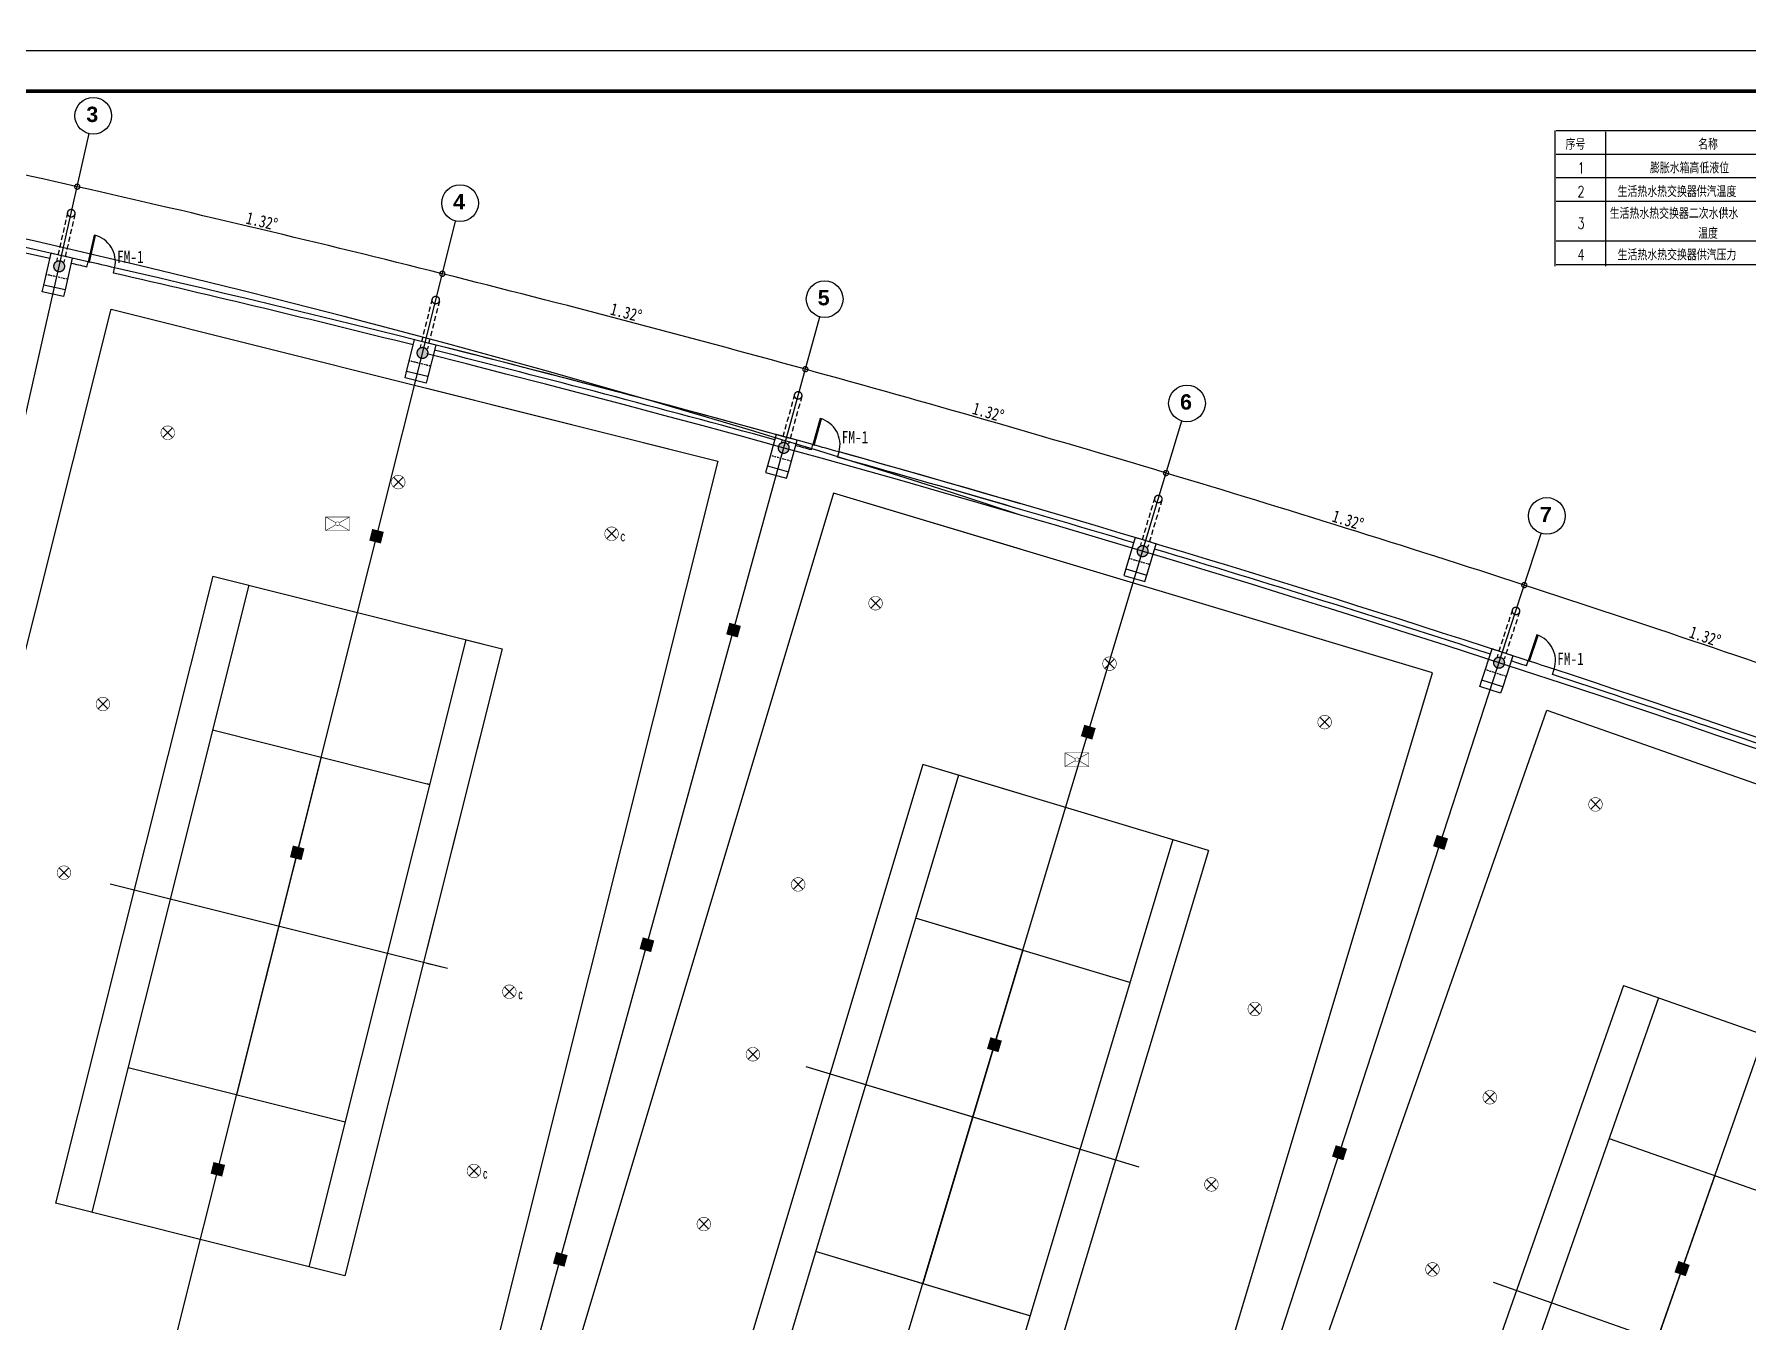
# Model space of a CAD drawing. Extents: x 23618587 to 48466785, y 42305484 to 86624613.
# Drawn here: x 24279362 to 24342374, y 43377924 to 43425267 of the extents above; entities that cross this region are included whole.
import ezdxf

# ---------------------------------------------------------------- set-up
doc = ezdxf.new("R2010")
doc.units = 0
doc.header["$MEASUREMENT"] = 0
doc.linetypes.add('HIDDEN', pattern=[9.525, 6.35, -3.175])
doc.layers.get('0').update_dxf_attribs({"linetype": 'CONTINUOUS'})
doc.layers.get('DEFPOINTS').update_dxf_attribs({"linetype": 'CONTINUOUS'})
for name, color, linetype in [('AC-W', 7, 'CONTINUOUS'), ('FRAME', 7, 'CONTINUOUS'), ('设备-动力', 3, 'CONTINUOUS'), ('设备-照明', 3, 'CONTINUOUS')]:
    doc.layers.add(name, color=color, linetype=linetype)
doc.styles.add('HZTXT', font='txt', dxfattribs={"width": 0.9, "bigfont": 'HZTXT'})
doc.styles.add('IDQSTYLE', font='simplex.shx', dxfattribs={"width": 0.7, "bigfont": 'hzfs1.shx'})
doc.styles.add('Q1', font='SimSun.ttf', dxfattribs={"width": 0.8, "height": 450})
doc.styles.add('Q200', font='SimSun.ttf', dxfattribs={"width": 0.8, "height": 450})
doc.styles.add('T-SG-01$0$Arial', font='ARIALBD.TTF')
doc.dimstyles.new('Q2', dxfattribs={"dimscale": 150, "dimtxt": 2.5, "dimasz": 2.5, "dimexe": 0, "dimexo": 0, "dimgap": 0.5, "dimtad": 1, "dimdec": 4, "dimdsep": 46, "dimtxsty": 'Q200', "dimblk1": 'DOTSMALL', "dimblk2": 'DOTSMALL', "dimsah": 1, "dimcen": 2.5, "dimadec": 0, "dimazin": 0, "dimtfac": 1, "dimtdec": 3, "dimtmove": 2, "dimatfit": 3, "dimldrblk": 'DOTSMALL', "dimfxl": 1, "dimtolj": 1, "dimtzin": 10, "dimarcsym": 0})

# ---------------------------------------------------------------- blocks, each defined once
blk = doc.blocks.new('_DOTSMALL')
at = {"color": 0, "linetype": 'ByBlock', "const_width": 0.5}
blk.add_lwpolyline([(-0.0625, 0, 1), (0.0625, 0, 1)], format="xyb", close=True, dxfattribs=at)
blk = doc.blocks.new('*D41')
at = {"color": 0, "linetype": 'ByBlock'}
blk.add_arc((24148685, 42835268), 599173, 74.60798, 75.92798, dxfattribs=at)
at = {"layer": 'DEFPOINTS', "color": 0, "linetype": 'ByBlock'}
for p in [(24294855, 43418400), (24294126, 43415490), (24303278, 43414154), (24307984, 43413914), (24307453, 43411985)]:
    blk.add_point(p, dxfattribs=at)
at = {"color": 0, "linetype": 'ByBlock', "xscale": 375, "yscale": 375, "zscale": 375}
for p, rotation in [((24294369, 43416460), 165.9279804383489), ((24307719, 43412950), 344.6079804382279)]:
    blk.add_blockref('_DOTSMALL', p, dxfattribs=dict(at, rotation=rotation))
at = {"color": 0, "linetype": 'ByBlock', "insert": (24301130, 43415033), "char_height": 450, "attachment_point": 5, "rotation": 345.26798, "style": 'Q200'}
blk.add_mtext('\\A1;1.32°', dxfattribs=at)
blk = doc.blocks.new('*D42')
at = {"color": 0, "linetype": 'ByBlock'}
blk.add_arc((24148685, 42835268), 599173, 75.92798, 77.24798, dxfattribs=at)
at = {"layer": 'DEFPOINTS', "color": 0, "linetype": 'ByBlock'}
for p in [(24281163, 43420637), (24280721, 43418686), (24294855, 43418400), (24289902, 43417561), (24294126, 43415490)]:
    blk.add_point(p, dxfattribs=at)
at = {"color": 0, "linetype": 'ByBlock', "xscale": 375, "yscale": 375, "zscale": 375}
for p, rotation in [((24280942, 43419662), 167.2479804380952), ((24294369, 43416460), 345.9279804381106)]:
    blk.add_blockref('_DOTSMALL', p, dxfattribs=dict(at, rotation=rotation))
at = {"color": 0, "linetype": 'ByBlock', "insert": (24287734, 43418391), "char_height": 450, "attachment_point": 5, "rotation": 346.58798, "style": 'Q200'}
blk.add_mtext('\\A1;1.32°', dxfattribs=at)
blk = doc.blocks.new('*D43')
at = {"color": 0, "linetype": 'ByBlock'}
blk.add_arc((24148685, 42835268), 599173, 77.24798, 78.56798, dxfattribs=at)
at = {"layer": 'DEFPOINTS', "color": 0, "linetype": 'ByBlock'}
for p in [(24267841, 43424513), (24267246, 43421573), (24276450, 43420660), (24281163, 43420637), (24280721, 43418686)]:
    blk.add_point(p, dxfattribs=at)
at = {"color": 0, "linetype": 'ByBlock', "xscale": 375, "yscale": 375, "zscale": 375}
for p, rotation in [((24267444, 43422553), 168.5679804381962), ((24280942, 43419662), 347.2479804383815)]:
    blk.add_blockref('_DOTSMALL', p, dxfattribs=dict(at, rotation=rotation))
at = {"color": 0, "linetype": 'ByBlock', "insert": (24274264, 43421440), "char_height": 450, "attachment_point": 5, "rotation": 347.90798, "style": 'Q200'}
blk.add_mtext('\\A1;1.32°', dxfattribs=at)
blk = doc.blocks.new('*D50')
at = {"color": 0, "linetype": 'ByBlock'}
blk.add_arc((24148685, 42835268), 599173, 71.96798, 73.28798, dxfattribs=at)
at = {"layer": 'DEFPOINTS', "color": 0, "linetype": 'ByBlock'}
for p in [(24321559, 43411048), (24320697, 43408175), (24329778, 43406419), (24334468, 43405962), (24333849, 43404060)]:
    blk.add_point(p, dxfattribs=at)
at = {"color": 0, "linetype": 'ByBlock', "xscale": 375, "yscale": 375, "zscale": 375}
for p, rotation in [((24320984, 43409133), 163.2879804382651), ((24334158, 43405011), 341.9679804382117)]:
    blk.add_blockref('_DOTSMALL', p, dxfattribs=dict(at, rotation=rotation))
at = {"color": 0, "linetype": 'ByBlock', "insert": (24327673, 43407396), "char_height": 450, "attachment_point": 5, "rotation": 342.62798, "style": 'Q200'}
blk.add_mtext('\\A1;1.32°', dxfattribs=at)
blk = doc.blocks.new('*D51')
at = {"color": 0, "linetype": 'ByBlock'}
blk.add_arc((24148685, 42835268), 599173, 70.64798, 71.96798, dxfattribs=at)
at = {"layer": 'DEFPOINTS', "color": 0, "linetype": 'ByBlock'}
for p in [(24334468, 43405962), (24333849, 43404060), (24342887, 43402095), (24347897, 43402474), (24346903, 43399644)]:
    blk.add_point(p, dxfattribs=at)
at = {"color": 0, "linetype": 'ByBlock', "xscale": 375, "yscale": 375, "zscale": 375}
for p, rotation in [((24334158, 43405011), 161.9679804379639), ((24347234, 43400587), 340.6479804380576)]:
    blk.add_blockref('_DOTSMALL', p, dxfattribs=dict(at, rotation=rotation))
at = {"color": 0, "linetype": 'ByBlock', "insert": (24340805, 43403121), "char_height": 450, "attachment_point": 5, "rotation": 341.30798, "style": 'Q200'}
blk.add_mtext('\\A1;1.32°', dxfattribs=at)
blk = doc.blocks.new('*D52')
at = {"color": 0, "linetype": 'ByBlock'}
blk.add_arc((24148685, 42835268), 599173, 73.28798, 74.60798, dxfattribs=at)
at = {"layer": 'DEFPOINTS', "color": 0, "linetype": 'ByBlock'}
for p in [(24307984, 43413914), (24307453, 43411985), (24321559, 43411048), (24316572, 43410439), (24320697, 43408175)]:
    blk.add_point(p, dxfattribs=at)
at = {"color": 0, "linetype": 'ByBlock', "xscale": 375, "yscale": 375, "zscale": 375}
for p, rotation in [((24307719, 43412950), 164.6079804381419), ((24320984, 43409133), 343.2879804381787)]:
    blk.add_blockref('_DOTSMALL', p, dxfattribs=dict(at, rotation=rotation))
at = {"color": 0, "linetype": 'ByBlock', "insert": (24314446, 43411368), "char_height": 450, "attachment_point": 5, "rotation": 343.94798, "style": 'Q200'}
blk.add_mtext('\\A1;1.32°', dxfattribs=at)
blk = doc.blocks.new('*D53')
at = {"color": 0, "linetype": 'ByBlock'}
blk.add_arc((24148685, 42835268), 599173, 74.60798, 75.92798, dxfattribs=at)
at = {"layer": 'DEFPOINTS', "color": 0, "linetype": 'ByBlock'}
for p in [(24294855, 43418400), (24294126, 43415490), (24303278, 43414154), (24307984, 43413914), (24307453, 43411985)]:
    blk.add_point(p, dxfattribs=at)
at = {"color": 0, "linetype": 'ByBlock', "xscale": 375, "yscale": 375, "zscale": 375}
for p, rotation in [((24294369, 43416460), 165.9279804383489), ((24307719, 43412950), 344.6079804382279)]:
    blk.add_blockref('_DOTSMALL', p, dxfattribs=dict(at, rotation=rotation))
at = {"color": 0, "linetype": 'ByBlock', "insert": (24301130, 43415033), "char_height": 450, "attachment_point": 5, "rotation": 345.26798, "style": 'Q200'}
blk.add_mtext('\\A1;1.32°', dxfattribs=at)
blk = doc.blocks.new('HC000001')
at = {"color": 0, "linetype": 'Continuous'}
for p, q in [((1.77, 1.77), (-1.77, -1.77)), ((-1.77, 1.77), (1.77, -1.77))]:
    blk.add_line(p, q, dxfattribs=at)
at = {"color": 0, "linetype": 'Continuous', "const_width": 0.2}
blk.add_lwpolyline([(1.77, -1.77, 0.198912), (2.5, 0, 0.198912), (1.77, 1.77, 0.198912), (0, 2.5, 0.198912), (-1.77, 1.77, 0.198912), (-2.5, 0, 0.198912), (-1.77, -1.77, 0.198912), (0, -2.5, 0.198912)], format="xyb", close=True, dxfattribs=at)
at = {"color": 0, "style": 'IDQSTYLE', "width": 0.7}
for tag, p in [('PSFHATT', (-5.49, 3.24)), ('C', (3.36, -2.66))]:
    blk.add_attdef(tag, p, '', height=2.5, dxfattribs=at)
blk = doc.blocks.new('HC001494')
at = {"color": 0, "linetype": 'Continuous'}
for p, q in [((-1.77, 1.77), (1.77, -1.77)), ((1.77, 1.77), (-1.77, -1.77))]:
    blk.add_line(p, q, dxfattribs=at)
at = {"color": 0, "linetype": 'Continuous', "const_width": 0.2}
blk.add_lwpolyline([(1.77, -1.77, 0.198912), (2.5, 0, 0.198912), (1.77, 1.77, 0.198912), (0, 2.5, 0.198912), (-1.77, 1.77, 0.198912), (-2.5, 0, 0.198912), (-1.77, -1.77, 0.198912), (0, -2.5, 0.198912)], format="xyb", close=True, dxfattribs=at)
at = {"color": 0, "style": 'IDQSTYLE', "width": 0.7}
blk.add_attdef('PSFHATT', (4.5, -2.5), '', height=2.5, dxfattribs=at)
blk = doc.blocks.new('HC000704')
at = {"color": 0, "linetype": 'Continuous', "const_width": 0.2}
for points in [[(-0.61, 0.35), (-4.38, 2.5)], [(-4.38, 2.5), (4.37, 2.5), (4.37, -2.5), (-4.38, -2.5), (-4.38, 2.5)], [(4.37, 2.5), (0.61, 0.35)], [(-0.61, -0.35), (-4.38, -2.5)], [(0.61, -0.35), (4.37, -2.5)]]:
    blk.add_lwpolyline(points, dxfattribs=at)
at = {"color": 0, "linetype": 'Continuous', "const_width": 0.16}
blk.add_lwpolyline([(0, -0.71, 0.198912), (0.5, -0.5, 0.198912), (0.71, 0, 0.198912), (0.5, 0.5, 0.198912), (0, 0.71, 0.198912), (-0.5, 0.5, 0.198912), (-0.71, 0, 0.198912), (-0.5, -0.5, 0.198912)], format="xyb", close=True, dxfattribs=at)
at = {"color": 0, "style": 'IDQSTYLE', "width": 0.7}
blk.add_attdef('PSFHATT', (6.37, -2.5), '', height=2.5, dxfattribs=at)

msp = doc.modelspace()

# ---------------------------------------------------------------- hatches: boundary and pattern name
at = {"layer": 'AC-W'}
h = msp.add_hatch(color=7, dxfattribs=at)
edge = h.paths.add_edge_path()
edge.add_arc((24243758.35782, 43416769.64643), 300, 0, 360)
edge = h.paths.add_edge_path()
edge.add_arc((24242989.33098, 43406761.96565), 300, 0, 360)
edge = h.paths.add_edge_path()
edge.add_arc((24242220.18923, 43396753.64052), 300, 0, 360)
edge = h.paths.add_edge_path()
edge.add_arc((24266850.34175, 43419613.01076), 200, 258.5679804377, 78.5679804377, ccw=False)
edge.add_arc((24266850.34175, 43419613.01076), 200, 78.5679804377, 258.5679804377, ccw=False)
edge = h.paths.add_edge_path()
edge.add_arc((24280279.62121, 43416735.52856), 200, 257.2479804379, 77.2479804378, ccw=False)
edge.add_arc((24280279.62121, 43416735.52856), 200, 77.2479804378, 257.2479804378, ccw=False)
edge = h.paths.add_edge_path()
edge.add_arc((24293639.57133, 43413549.77762), 200, 255.927980438, 75.927980438, ccw=False)
edge.add_arc((24293639.57133, 43413549.77762), 200, 75.927980438, 255.927980438, ccw=False)
h = msp.add_hatch(color=7, dxfattribs=at)
edge = h.paths.add_edge_path()
edge.add_arc((24320121.32994, 43406259.91628), 200, 73.2879804373, 253.2879804373)
edge.add_arc((24320121.32994, 43406259.91628), 200, 253.2879804373, 73.2879804373)
edge = h.paths.add_edge_path()
edge.add_arc((24306922.58816, 43410057.10815), 200, 74.6079804381, 254.6079804381)
edge.add_arc((24306922.58816, 43410057.10815), 200, 254.6079804371, 74.6079804371)
edge = h.paths.add_edge_path()
edge.add_arc((24333229.66712, 43402158.59039), 200, 251.9679804377, 71.9679804377, ccw=False)
edge.add_arc((24333229.66712, 43402158.59039), 200, 71.9679804376, 251.9679804377, ccw=False)
edge = h.paths.add_edge_path()
edge.add_arc((24346240.32241, 43397757.20074), 200, 250.6480223398, 70.6480223397, ccw=False)
edge.add_arc((24346240.32241, 43397757.20074), 200, 70.6480223398, 250.6480223397, ccw=False)
edge = h.paths.add_edge_path()
edge.add_arc((24359145.01644, 43393056.74134), 200, 69.3279804373, 249.3279804373)
edge.add_arc((24359145.01644, 43393056.74134), 200, 249.3279804373, 69.3279804373)

# ---------------------------------------------------------------- linework, layer by layer
at = {"color": 7}
for points in [[(24335276.2707, 43421730.95091), (24335276.2707, 43416741.16174)], [(24335333.21551, 43421730.95091), (24364923.16356, 43421730.95091)], [(24337148.3314, 43421674.0061), (24337148.3314, 43416741.16174)], [(24335333.21551, 43420862.54252), (24364923.16356, 43420862.54252)], [(24335333.21551, 43419994.13414), (24348281.04219, 43419994.13414)], [(24335333.21551, 43419125.72575), (24348281.04219, 43419125.72575)], [(24335333.21551, 43417666.51494), (24348281.04219, 43417666.51494)], [(24335333.21551, 43416798.10655), (24364923.16356, 43416798.10655)]]:
    msp.add_lwpolyline(points, dxfattribs=at)
at = {"layer": 'AC-W', "color": 7}
for p, q in [((24280721.08484, 43418686.19764), (24281383.28028, 43421612.20126)), ((24294125.85402, 43415489.75936), (24294855.27805, 43418399.73196)), ((24294125.85402, 43415489.75936), (24294855.27805, 43418399.73196)), ((24281299.24379, 43416708.97141), (24281343.71729, 43416903.964)), ((24282273.85688, 43416485.82406), (24282318.65723, 43416680.74181)), ((24272217.85149, 43375388.27372), (24282186.64664, 43415157.89936)), ((24282186.64664, 43415157.89936), (24304496.43663, 43409565.64842)), ((24307453.54742, 43411985.79285), (24308249.69731, 43414877.77007)), ((24307453.54742, 43411985.79285), (24308249.69731, 43414877.77007)), ((24293797.68593, 43412247.43515), (24304496.43663, 43409565.64842)), ((24320696.74474, 43408174.89825), (24321559.42908, 43411048.18483)), ((24307939.90533, 43409983.61498), (24307993.31306, 43410176.35214)), ((24307939.90533, 43409983.61498), (24307993.31306, 43410176.35214)), ((24308903.20577, 43409715.8134), (24308956.93655, 43409908.46075)), ((24308903.20577, 43409715.8134), (24308956.93655, 43409908.46075)), ((24304496.43663, 43409565.64842), (24294527.64148, 43369796.02279)), ((24304496.43663, 43409565.64842), (24294527.64148, 43369796.02279)), ((24308755.37016, 43408393.18087), (24296965.35086, 43369124.93104)), ((24308755.37016, 43408393.18087), (24296965.35086, 43369124.93104)), ((24315631.94022, 43406328.53847), (24308755.37016, 43408393.18087)), ((24330783.90056, 43401779.2676), (24308755.37016, 43408393.18087)), ((24333848.89883, 43404060.7719), (24334777.40933, 43406913.00876)), ((24285926.72153, 43405338.87204), (24280147.25176, 43382282.18908)), ((24285926.72153, 43405338.87204), (24296567.52136, 43402671.61149)), ((24287255.60902, 43405005.7684), (24281476.13925, 43381949.08544)), ((24293797.68593, 43403365.90824), (24296567.52136, 43402671.61149)), ((24295238.63387, 43403004.71513), (24289459.1641, 43379948.03217)), ((24296567.52136, 43402671.61149), (24290788.05159, 43379614.92853)), ((24295238.63387, 43403004.71513), (24293797.68593, 43397256.18091)), ((24296567.52136, 43402671.61149), (24293797.68593, 43391621.59828)), ((24334242.51945, 43402038.31719), (24334304.74804, 43402228.38981)), ((24318993.88125, 43362511.01777), (24330783.90056, 43401779.2676)), ((24335192.46245, 43401726.42985), (24335255.00962, 43401916.39788)), ((24321397.20567, 43361728.64518), (24334983.42262, 43400412.16504)), ((24334983.42262, 43400412.16504), (24356683.93377, 43392790.6287)), ((24285921.97874, 43399685.36848), (24293905.00359, 43397684.31522)), ((24289913.49117, 43398684.84185), (24286801.28195, 43386268.95872)), ((24312038.72844, 43398412.44938), (24305203.39286, 43375646.4421)), ((24312038.72844, 43398412.44938), (24305203.39286, 43375646.4421)), ((24315631.94022, 43397333.6125), (24312038.72844, 43398412.44938)), ((24322545.37968, 43395257.90032), (24312038.72844, 43398412.44938)), ((24293797.68593, 43397711.21584), (24293905.00359, 43397684.31522)), ((24313350.86264, 43398018.4902), (24306515.52706, 43375252.48292)), ((24313350.86264, 43398018.4902), (24306515.52706, 43375252.48292)), ((24321233.24548, 43395651.8595), (24314397.90989, 43372885.85222)), ((24322545.37968, 43395257.90032), (24315710.0441, 43372491.89304)), ((24282154.29495, 43394031.78919), (24294560.47817, 43390922.01139)), ((24315631.94022, 43391606.72116), (24311773.58811, 43392765.16458)), ((24319655.97094, 43390398.53388), (24311773.58811, 43392765.16458)), ((24315714.77953, 43391581.84923), (24312033.99301, 43379322.49319)), ((24315714.77953, 43391581.84923), (24312033.99301, 43379322.49319)), ((24293797.68593, 43391113.21559), (24294560.47817, 43390922.01139)), ((24337804.0515, 43390290.62808), (24329927.35938, 43367863.62157)), ((24337804.0515, 43390290.62808), (24348154.25181, 43386655.48662)), ((24339096.64716, 43389836.64962), (24331219.95504, 43367409.6431)), ((24282809.76952, 43387269.48536), (24290792.79438, 43385268.43209)), ((24315631.94022, 43384924.47784), (24307749.49706, 43387291.12666)), ((24319999.27548, 43383613.21576), (24307749.49706, 43387291.12666)), ((24337279.07643, 43384661.54946), (24345044.08542, 43381934.36493)), ((24341161.58092, 43383297.9572), (24336920.03026, 43371221.151)), ((24290788.05159, 43379614.92853), (24280147.25176, 43382282.18908)), ((24315631.94022, 43378242.23453), (24308092.8016, 43380505.80854)), ((24315975.18443, 43378139.17784), (24308092.8016, 43380505.80854)), ((24333007.12, 43379378.67257), (24343591.42411, 43375661.31043))]:
    msp.add_line(p, q, dxfattribs=at)
at = {"layer": 'AC-W', "color": 7, "ltscale": 300}
for p, q in [((24262985.28361, 43340318.06729), (24280721.08484, 43418686.19764)), ((24275841.62487, 43342546.44599), (24294125.85402, 43415489.75936)), ((24293797.68593, 43414180.56184), (24294125.85402, 43415489.75936)), ((24292390.74291, 43357270.86019), (24307453.54742, 43411985.79285)), ((24293797.68593, 43362381.51489), (24307453.54742, 43411985.79285)), ((24304377.63266, 43353821.89391), (24320696.74474, 43408174.89825)), ((24316281.88998, 43350097.7092), (24333848.89883, 43404060.7719)), ((24328097.19679, 43346100.28264), (24346902.50928, 43399643.93514)), ((24304377.63266, 43353821.89391), (24315631.94022, 43391305.88352))]:
    msp.add_line(p, q, dxfattribs=at)
at = {"layer": 'AC-W', "color": 7, "linetype": 'HIDDEN', "ltscale": 30}
for p, q in [((24280587.41924, 43418718.50526), (24280186.65281, 43416947.66245)), ((24280855.63624, 43418657.80401), (24280454.8698, 43416886.96121)), ((24293992.96813, 43415525.13757), (24293551.51437, 43413763.99687)), ((24293992.96813, 43415525.13757), (24293797.68593, 43414746.07652)), ((24294259.71562, 43415458.2737), (24293818.26186, 43413697.133)), ((24294259.71562, 43415458.2737), (24293818.26186, 43413697.133)), ((24307321.39618, 43412023.80294), (24306839.48939, 43410273.29906)), ((24307321.39618, 43412023.80294), (24306839.48939, 43410273.29906)), ((24307586.53259, 43411950.81194), (24307104.62579, 43410200.30806)), ((24307586.53259, 43411950.81194), (24307104.62579, 43410200.30806)), ((24320565.62943, 43408216.35969), (24320043.52537, 43406477.4217)), ((24320829.01403, 43408137.28029), (24320306.90997, 43406398.3423)), ((24333718.6386, 43404104.82859), (24333156.61439, 43402378.37941)), ((24333980.13161, 43404019.70276), (24333418.1074, 43402293.25358))]:
    msp.add_line(p, q, dxfattribs=at)
at = {"layer": 'AC-W', "color": 7, "linetype": 'HIDDEN', "const_width": 50}
msp.add_lwpolyline([(24280855.63624, 43418657.80401, -0.9999977471), (24280587.41924, 43418718.50526, -0.9999977471)], format="xyb", close=True, dxfattribs=at)
at = {"layer": 'AC-W', "color": 7}
for points in [[(24281343.71729, 43416903.964), (24281392.4561, 43416892.80476), (24281615.64079, 43417867.58094), (24281566.90198, 43417878.74017)], [(24307993.31306, 43410176.35214), (24308041.48614, 43410162.95982), (24308309.33253, 43411126.42145), (24308261.15945, 43411139.81377)], [(24307993.31306, 43410176.35214), (24308041.48614, 43410162.95982), (24308309.33253, 43411126.42145), (24308261.15945, 43411139.81377)], [(24334304.74804, 43402228.38981), (24334352.25314, 43402212.79284), (24334664.19267, 43403162.89479), (24334616.68757, 43403178.49177)]]:
    msp.add_lwpolyline(points, close=True, dxfattribs=at)
for points in [[(24280758.04776, 43417037.36965), (24280493.16958, 43415866.9682), (24279712.90195, 43416043.55365), (24279977.78012, 43417213.9551)], [(24280758.04776, 43417037.36965), (24280493.16958, 43415866.9682), (24279712.90195, 43416043.55365), (24279977.78012, 43417213.9551)], [(24280493.16958, 43415866.9682), (24280437.98663, 43415623.13457), (24279657.71899, 43415799.72002), (24279712.90195, 43416043.55365)], [(24294124.82421, 43413840.51743), (24293833.0546, 43412676.52838), (24293057.0619, 43412871.04146), (24293348.83152, 43414035.0305)], [(24294124.82421, 43413840.51743), (24293833.0546, 43412676.52838), (24293057.0619, 43412871.04146), (24293348.83152, 43414035.0305)], [(24294124.82421, 43413840.51743), (24293833.0546, 43412676.52838), (24293797.68593, 43412685.39402)], [(24294124.82421, 43413840.51743), (24293833.0546, 43412676.52838), (24293797.68593, 43412685.39402)], [(24293833.0546, 43412676.52838), (24293772.26926, 43412434.03067), (24292996.27657, 43412628.54374), (24293057.0619, 43412871.04146)], [(24293833.0546, 43412676.52838), (24293797.68593, 43412535.42822)], [(24306643.10393, 43410548.92984), (24306324.59774, 43409391.97098), (24307095.90364, 43409179.63351), (24307414.40984, 43410336.59237)], [(24306643.10394, 43410548.92984), (24306324.59774, 43409391.97098), (24307095.90364, 43409179.63351), (24307414.40984, 43410336.59237)], [(24306643.10393, 43410548.92984), (24306324.59774, 43409391.97098), (24307095.90364, 43409179.63351), (24307414.40984, 43410336.59237)], [(24306643.10394, 43410548.92984), (24306324.59774, 43409391.97098), (24307095.90364, 43409179.63351), (24307414.40984, 43410336.59237)], [(24306324.59774, 43409391.97098), (24306258.24228, 43409150.93788), (24307029.54819, 43408938.60042), (24307095.90364, 43409179.63351)], [(24306324.59774, 43409391.97098), (24306258.24228, 43409150.93788), (24307029.54819, 43408938.60042), (24307095.90364, 43409179.63351)], [(24319853.24964, 43406758.04574), (24319508.1759, 43405608.73111), (24320274.38565, 43405378.68195), (24320619.45939, 43406527.99658)], [(24319853.24964, 43406758.04574), (24319508.1759, 43405608.73111), (24320274.38566, 43405378.68195), (24320619.45939, 43406527.99658)], [(24319508.1759, 43405608.73111), (24319436.28554, 43405369.29056), (24320202.49529, 43405139.2414), (24320274.38566, 43405378.68195)], [(24333733.83997, 43402415.12448), (24333362.38184, 43401274.06407), (24332601.6749, 43401521.70283), (24332973.13303, 43402662.76324)], [(24333733.83997, 43402415.12448), (24333362.38184, 43401274.06407), (24332601.6749, 43401521.70283), (24332973.13303, 43402662.76324)], [(24333362.38184, 43401274.06407), (24333284.99473, 43401036.34315), (24332524.28779, 43401283.98191), (24332601.6749, 43401521.70283)]]:
    msp.add_lwpolyline(points, dxfattribs=at)
at = {"layer": 'AC-W', "color": 7, "const_width": 50}
for points in [[(24280323.76758, 43416930.59547, -1), (24280235.47485, 43416540.46165, -1), (24280323.76758, 43416930.59547, -1)], [(24280323.76758, 43416930.59547, -1), (24280235.47485, 43416540.46165, -1), (24280323.76758, 43416930.59547, -1)], [(24293688.1996, 43413743.77579, -1), (24293590.94306, 43413355.77944, -1), (24293688.1996, 43413743.77579, -1)], [(24293688.1996, 43413743.77579, -1), (24293590.94306, 43413355.77944, -1), (24293688.1996, 43413743.77579, -1)], [(24306975.67252, 43410249.93463, 1), (24306869.50379, 43409864.28168, 1), (24306975.67252, 43410249.93463, 1)], [(24306975.67252, 43410249.93463, 1), (24306869.50379, 43409864.28168, 1), (24306975.67252, 43410249.93463, 1)], [(24306975.67252, 43410249.93463, 1), (24306869.50379, 43409864.28168, 1), (24306975.67252, 43410249.93463, 1)], [(24306975.67252, 43410249.93463, 1), (24306869.50379, 43409864.28168, 1), (24306975.67252, 43410249.93463, 1)], [(24320178.84222, 43406451.46872, 1), (24320063.81765, 43406068.36384, 1), (24320178.84222, 43406451.46872, 1)], [(24320178.84223, 43406451.46872, 1), (24320063.81765, 43406068.36384, 1), (24320178.84223, 43406451.46872, 1)], [(24333291.57681, 43402348.76712, -1), (24333167.75743, 43401968.41365, -1), (24333291.57681, 43402348.76712, -1)], [(24333291.57681, 43402348.76712, -1), (24333167.75743, 43401968.41365, -1), (24333291.57681, 43402348.76712, -1)]]:
    msp.add_lwpolyline(points, format="xyb", dxfattribs=at)
for points in [[(24294259.71562, 43415458.2737, -0.9999977471), (24293992.96813, 43415525.13757, -0.9999977471)], [(24294259.71562, 43415458.2737, -0.9999977471), (24293992.96813, 43415525.13757, -0.9999977471)], [(24307586.53259, 43411950.81194, -0.9999977471), (24307321.39618, 43412023.80294, -0.9999977471)], [(24307586.53259, 43411950.81194, -0.9999977471), (24307321.39618, 43412023.80294, -0.9999977471)], [(24320565.62943, 43408216.35969, 0.9999977471), (24320829.01403, 43408137.28029, 0.9999977471)], [(24333718.6386, 43404104.82859, 0.9999977471), (24333980.13161, 43404019.70276, 0.9999977471)]]:
    msp.add_lwpolyline(points, format="xyb", close=True, dxfattribs=at)
at = {"layer": 'AC-W', "color": 7, "const_width": 40}
for points in [[(24291804.39777, 43407050.97183), (24292192.38869, 43406953.69364), (24292095.1105, 43406565.70272), (24291707.11958, 43406662.98091), (24291804.39777, 43407050.97183)], [(24304938.19311, 43403602.30258), (24305323.84014, 43403496.11233), (24305217.64988, 43403110.4653), (24304832.00286, 43403216.65556), (24304938.19311, 43403602.30258)], [(24304938.19311, 43403602.30258), (24305323.84014, 43403496.11233), (24305217.64988, 43403110.4653), (24304832.00286, 43403216.65556), (24304938.19311, 43403602.30258)], [(24317989.05851, 43399851.99436), (24318372.15697, 43399736.9484), (24318257.11101, 43399353.84994), (24317874.01256, 43399468.8959), (24317989.05851, 43399851.99436)], [(24330950.06734, 43395802.03759), (24331330.4139, 43395678.19699), (24331206.5733, 43395297.85043), (24330826.22674, 43395421.69103), (24330950.06734, 43395802.03759)], [(24288886.70163, 43395411.0814), (24289274.69255, 43395313.80321), (24289177.41436, 43394925.81229), (24288789.42344, 43395023.09048), (24288886.70163, 43395411.0814)], [(24301753.13114, 43392032.71399), (24302138.77817, 43391926.52373), (24302032.58791, 43391540.87671), (24301646.94089, 43391647.06696), (24301753.13114, 43392032.71399)], [(24301753.13114, 43392032.71399), (24302138.77817, 43391926.52373), (24302032.58791, 43391540.87671), (24301646.94089, 43391647.06696), (24301753.13114, 43392032.71399)], [(24314538.32116, 43388358.84806), (24314921.41961, 43388243.8021), (24314806.37365, 43387860.70365), (24314423.2752, 43387975.74961), (24314538.32116, 43388358.84806)], [(24314538.32116, 43388358.84806), (24314921.41961, 43388243.8021), (24314806.37365, 43387860.70365), (24314423.2752, 43387975.74961), (24314538.32116, 43388358.84806)], [(24327235.48605, 43384391.4335), (24327615.83261, 43384267.59289), (24327491.992, 43383887.24634), (24327111.64544, 43384011.08694), (24327235.48605, 43384391.4335)], [(24285969.00549, 43383771.19097), (24286356.99641, 43383673.91278), (24286259.71822, 43383285.92186), (24285871.7273, 43383383.20005), (24285969.00549, 43383771.19097)], [(24298568.06917, 43380463.1254), (24298953.7162, 43380356.93514), (24298847.52594, 43379971.28811), (24298461.87891, 43380077.47837), (24298568.06917, 43380463.1254)], [(24298568.06917, 43380463.1254), (24298953.7162, 43380356.93514), (24298847.52594, 43379971.28811), (24298461.87891, 43380077.47837), (24298568.06917, 43380463.1254)], [(24339837.88689, 43380132.57596), (24340215.27969, 43380000.00644), (24340082.71017, 43379622.61365), (24339705.31738, 43379755.18317), (24339837.88689, 43380132.57596)]]:
    msp.add_lwpolyline(points, dxfattribs=at)
at = {"layer": 'AC-W', "color": 7}
for centre in [(24281532.27426, 43422270.55208), (24295019.39846, 43419054.4758), (24295019.39846, 43419054.4758), (24308428.85705, 43415528.55943), (24308428.85705, 43415528.55943), (24321753.53306, 43411694.6743), (24334986.35452, 43407554.85524)]:
    msp.add_circle(centre, 675, dxfattribs=at)
at = {"layer": 'AC-W', "color": 7, "ltscale": 300}
for centre, radius, start, end in [((24188821.13531, 43021308.72205), 406562.16494, 71.8256262681, 83.5120720688), ((24148685.34615, 42835267.72991), 596172.67138, 66.68798044312, 75.91231401326)]:
    msp.add_arc(centre, radius, start, end, dxfattribs=at)
at = {"layer": 'AC-W', "color": 7}
for centre, radius, start, end in [((24148685.34615, 42835267.72991), 596572.67138, 77.15187441451, 79.84956380561), ((24148685.34615, 42835267.72991), 596372.67138, 77.28640995939, 78.5295090725), ((24281343.71729, 43416903.964), 1000, 347.1038455533, 77.1038455493), ((24148685.34615, 42835267.72991), 596572.67138, 77.20956380273, 77.28639706412), ((24148685.34615, 42835267.72991), 596372.67138, 77.15187441451, 77.20955091753), ((24148685.34615, 42835267.72991), 596572.67138, 77.0558166901, 77.15187441451), ((24148685.34615, 42835267.72991), 596572.67138, 74.51187441932, 77.0558166901), ((24148685.34615, 42835267.72991), 596372.67138, 75.96640995805, 77.0558166901), ((24148685.34615, 42835267.72991), 596572.67138, 75.88956379987, 75.96639707357), ((24148685.34615, 42835267.72991), 596572.67138, 75.88956379987, 75.92195462558), ((24148685.34615, 42835267.72991), 596572.67138, 74.51187441932, 75.92195462558), ((24148685.34615, 42835267.72991), 596372.67138, 74.64640995356, 75.88955092427), ((24148685.34615, 42835267.72991), 596372.67138, 74.64640995356, 75.88955092427), ((24307993.31306, 43410176.35214), 1000, 344.4638455507, 74.4638455489), ((24307993.31306, 43410176.35214), 1000, 344.4638455507, 74.4638455489), ((24148685.34615, 42835267.72991), 596572.67138, 74.56956379889, 74.64639707373), ((24148685.34615, 42835267.72991), 596572.67138, 74.56956379889, 74.64639707373), ((24148685.34615, 42835267.72991), 596372.67138, 74.51187441932, 74.56955091463), ((24148685.34615, 42835267.72991), 596372.67138, 74.51187441932, 74.56955091463), ((24148685.34615, 42835267.72991), 596572.67138, 74.41581668657, 74.51187441932), ((24148685.34615, 42835267.72991), 596572.67138, 74.41581668657, 74.51187441932), ((24148685.34615, 42835267.72991), 596372.67138, 73.7435735497, 74.41581668657), ((24148685.34615, 42835267.72991), 596372.67138, 73.32645179687, 74.41581668657), ((24148685.34615, 42835267.72991), 596572.67138, 73.74917451537, 74.41581668657), ((24148685.34615, 42835267.72991), 596572.67138, 71.8718744125, 74.41581668657), ((24148685.34615, 42835267.72991), 596572.67138, 73.24960563871, 73.32643890107), ((24148685.34615, 42835267.72991), 596372.67138, 72.00640995506, 73.24959276655), ((24334304.74804, 43402228.38981), 1000, 341.8238455542, 71.82384555), ((24148685.34615, 42835267.72991), 596572.67138, 71.92956380079, 72.00639706594), ((24148685.34615, 42835267.72991), 596372.67138, 71.8718744125, 71.92955091816), ((24148685.34615, 42835267.72991), 596572.67138, 71.77581669526, 71.8718744125), ((24148685.34615, 42835267.72991), 596372.67138, 70.68636811009, 71.77581669526), ((24148685.34615, 42835267.72991), 596572.67138, 69.36639706048, 71.77581669526)]:
    msp.add_arc(centre, radius, start, end, dxfattribs=at)
at = {"layer": 'AC-W', "color": 7, "linetype": 'HIDDEN', "ltscale": 10}
for start, end in [(77.20951221701, 77.28644866115), (77.20951221701, 77.28644866115), (75.88951221742, 75.96644866568), (75.88951221742, 75.96644866568), (75.88951221742, 75.9026600507), (75.88951221742, 75.9026600507), (74.56951222062, 74.64644866002), (74.56951222062, 74.64644866002), (74.56951222062, 74.64644866002), (74.56951222062, 74.64644866002), (73.24955410693, 73.32649055104), (73.24955410693, 73.32649055104), (71.92951221748, 72.00644865397), (71.92951221748, 72.00644865397)]:
    msp.add_arc((24148685.34615, 42835267.72991), 595772.67138, start, end, dxfattribs=at)
at = {"layer": 'AC-W', "color": 7}
for points in [[(24291804.39777, 43407050.97183), (24292192.38869, 43406953.69364), (24291707.11958, 43406662.98091), (24292095.1105, 43406565.70272)], [(24304938.19311, 43403602.30258), (24305323.84014, 43403496.11233), (24304832.00286, 43403216.65556), (24305217.64988, 43403110.4653)], [(24304938.19311, 43403602.30258), (24305323.84014, 43403496.11233), (24304832.00286, 43403216.65556), (24305217.64988, 43403110.4653)], [(24317989.05851, 43399851.99436), (24318372.15697, 43399736.9484), (24317874.01256, 43399468.8959), (24318257.11101, 43399353.84994)], [(24330950.06734, 43395802.03759), (24331330.4139, 43395678.19699), (24330826.22674, 43395421.69103), (24331206.5733, 43395297.85043)], [(24288886.70163, 43395411.0814), (24289274.69255, 43395313.80321), (24288789.42344, 43395023.09048), (24289177.41436, 43394925.81229)], [(24301753.13114, 43392032.71399), (24302138.77817, 43391926.52373), (24301646.94089, 43391647.06696), (24302032.58791, 43391540.87671)], [(24301753.13114, 43392032.71399), (24302138.77817, 43391926.52373), (24301646.94089, 43391647.06696), (24302032.58791, 43391540.87671)], [(24314538.32116, 43388358.84806), (24314921.41961, 43388243.8021), (24314423.2752, 43387975.74961), (24314806.37365, 43387860.70365)], [(24314538.32116, 43388358.84806), (24314921.41961, 43388243.8021), (24314423.2752, 43387975.74961), (24314806.37365, 43387860.70365)], [(24327235.48605, 43384391.4335), (24327615.83261, 43384267.59289), (24327111.64544, 43384011.08694), (24327491.992, 43383887.24634)], [(24285969.00549, 43383771.19097), (24286356.99641, 43383673.91278), (24285871.7273, 43383383.20005), (24286259.71822, 43383285.92186)], [(24298568.06917, 43380463.1254), (24298953.7162, 43380356.93514), (24298461.87891, 43380077.47837), (24298847.52594, 43379971.28811)], [(24298568.06917, 43380463.1254), (24298953.7162, 43380356.93514), (24298461.87891, 43380077.47837), (24298847.52594, 43379971.28811)], [(24339837.88689, 43380132.57596), (24340215.27969, 43380000.00644), (24339705.31738, 43379755.18317), (24340082.71017, 43379622.61365)]]:
    msp.add_solid(points, dxfattribs=at)
at = {"layer": 'FRAME'}
msp.add_lwpolyline([(24221262.63462, 43298521.29116), (24221262.63462, 43424671.29116), (24399612.63462, 43424671.29116), (24399612.63462, 43298521.29116)], close=True, dxfattribs=at)
at = {"layer": 'FRAME', "const_width": 135}
msp.add_lwpolyline([(24225012.63462, 43300021.29116), (24225012.63462, 43423171.29116), (24398112.63462, 43423171.29116), (24398112.63462, 43300021.29116)], close=True, dxfattribs=at)

# ---------------------------------------------------------------- block references
at = {"layer": '设备-动力', "xscale": 100, "yscale": 100, "zscale": 100}
for p in [(24290518.57555, 43407267.28811), (24317706.5889, 43398591.82899)]:
    msp.add_blockref('HC000704', p, dxfattribs=at)
at = {"layer": '设备-照明', "color": 3, "xscale": 100, "yscale": 100, "zscale": 100}
for p in [(24284271.64517, 43410613.70407), (24292747.06585, 43408798.26855), (24310300.08635, 43404344.35729), (24318904.66792, 43402123.82011), (24281886.3025, 43400638.63471), (24326815.33161, 43399972.67472), (24336776.23667, 43396946.09268), (24280455.09689, 43394436.74377), (24307455.02309, 43394004.98105), (24324247.8355, 43389425.12312), (24305789.62021, 43387759.72024), (24332890.29661, 43386176.48737), (24322651.82441, 43382971.68695), (24303985.43375, 43381514.45943), (24330780.78629, 43379847.95641)]:
    msp.add_blockref('HC001494', p, dxfattribs=at)
at = {"layer": '设备-照明', "color": 3}
ref = msp.add_blockref('HC000001', (24300592.26389, 43406899.70399), dxfattribs=dict(at, xscale=100, yscale=100, zscale=100))
ref.add_attrib('C', 'C', (24300928.09502, 43406633.29989), dxfattribs={"layer": '0', "color": 0, "height": 250, "style": 'IDQSTYLE', "width": 0.7})
ref = msp.add_blockref('HC000001', (24296832.98764, 43390058.68676), dxfattribs=dict(at, xscale=100, yscale=100, zscale=100))
ref.add_attrib('C', 'C', (24297168.81877, 43389792.28265), dxfattribs={"layer": '0', "color": 0, "height": 250, "style": 'IDQSTYLE', "width": 0.7})
ref = msp.add_blockref('HC000001', (24295531.89164, 43383466.46701), dxfattribs=dict(at, xscale=100, yscale=100, zscale=100))
ref.add_attrib('C', 'C', (24295867.72277, 43383200.0629), dxfattribs={"layer": '0', "color": 0, "height": 250, "style": 'IDQSTYLE', "width": 0.7})

# ---------------------------------------------------------------- texts
at = {"color": 7, "style": 'HZTXT', "width": 0.75}
for s, height, p in [('序号', 404.308167, (24335674.88438, 43421019.14076)), ('名称', 404.308167, (24340550.78393, 43421019.14076)), ('1', 404.30817, (24336116.20668, 43420150.73237)), ('膨胀水箱高低液位', 404.308167, (24338778.37665, 43420150.73237)), ('2', 404.30817, (24336116.20668, 43419282.32399)), ('生活热水热交换器供汽温度', 404.3081667, (24337589.6537, 43419282.32399)), ('3', 404.30817, (24336116.20668, 43418114.95534)), ('生活热水热交换器二次水供水', 404.3081667, (24337297.81153, 43418477.97851)), ('温度', 404.308167, (24340550.78393, 43417744.81406)), ('4', 404.30817, (24336116.20668, 43416954.70479)), ('生活热水热交换器供汽压力', 404.3081667, (24337589.6537, 43416954.70479))]:
    msp.add_text(s, height=height, dxfattribs=at).set_placement(p)
at = {"layer": 'AC-W', "color": 7, "style": 'T-SG-01$0$Arial'}
for s, p in [('3', (24281277.48575, 43422042.01256)), ('4', (24294764.60995, 43418825.93628)), ('4', (24294764.60995, 43418825.93628)), ('5', (24308174.06853, 43415300.01991)), ('5', (24308174.06853, 43415300.01991)), ('6', (24321498.74454, 43411466.13479)), ('7', (24334731.56601, 43407326.31572))]:
    msp.add_text(s, height=562.5, dxfattribs=at).set_placement(p)
at = {"layer": 'AC-W', "color": 7, "style": 'Q1', "width": 0.8}
for p in [(24282405.96008, 43416857.93696), (24309053.6261, 43410227.56294), (24309053.6261, 43410227.56294), (24335366.32896, 43402079.44134)]:
    msp.add_text('FM-1', height=450, dxfattribs=at).set_placement(p)

# ---------------------------------------------------------------- dimensions: what is measured, and where the dimension line sits
at = {"layer": 'AC-W', "color": 7}
for base, line1, line2, picture, middle in [((24276450.13871, 43420659.94707), ((24280721.08484, 43418686.19764), (24281162.54847, 43420636.86672)), ((24267246.23877, 43421572.99129), (24267840.85416, 43424513.47298)), '*D43', (24274264.30235, 43421439.55582)), ((24289901.50917, 43417561.37184), ((24280721.08484, 43418686.19764), (24281162.54847, 43420636.86672)), ((24294125.85402, 43415489.75936), (24294855.27805, 43418399.73196)), '*D42', (24287734.21217, 43418391.1273)), ((24303277.9303, 43414153.74896), ((24307453.43182, 43411985.37292), (24307984.27548, 43413913.63768)), ((24294125.85402, 43415489.75936), (24294855.27805, 43418399.73196)), '*D41', (24301130.32293, 43415033.21076)), ((24303277.9303, 43414153.74896), ((24307453.43182, 43411985.37292), (24307984.27548, 43413913.63768)), ((24294125.85402, 43415489.75936), (24294855.27805, 43418399.73196)), '*D53', (24301130.32293, 43415033.21076)), ((24316572.30265, 43410438.88701), ((24307453.43182, 43411985.37292), (24307984.27548, 43413913.63768)), ((24320696.74474, 43408174.89825), (24321559.42908, 43411048.18483)), '*D52', (24314445.52476, 43411367.58837)), ((24329777.57037, 43406418.75762), ((24333848.764, 43404060.35774), (24334467.86088, 43405962.12509)), ((24320696.74474, 43408174.89825), (24321559.42908, 43411048.18483)), '*D50', (24327672.75071, 43407396.20564)), ((24342886.72485, 43402095.49444), ((24333848.764, 43404060.35774), (24334467.86088, 43405962.12509)), ((24346902.50928, 43399643.93514), (24347896.62271, 43402474.43659)), '*D51', (24340804.98054, 43403121.17034))]:
    dim = msp.add_angular_dim_2l(base=base, line1=line1, line2=line2, dimstyle='Q2', override={"dimadec": 4, "dimazin": 2}, dxfattribs=at)
    dim.commit()
    dim.dimension.update_dxf_attribs({"geometry": picture, "text_midpoint": middle})

doc.saveas('drawing.dxf')
